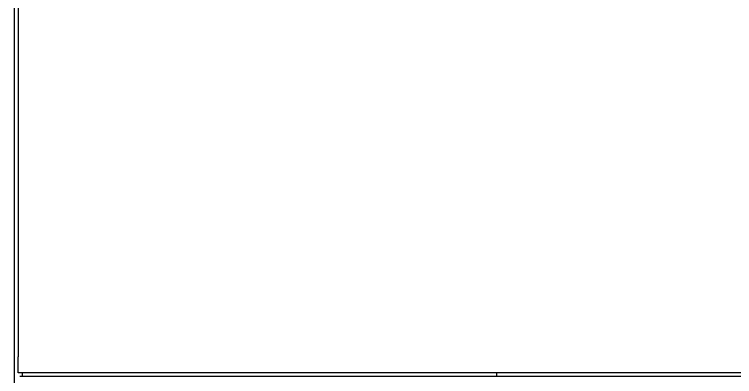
# Model space of a CAD drawing. Header units: millimetres. Extents: x -1283 to 2747, y -259 to 2557.
# Drawn here: x 1483.1 to 1575, y 455.2 to 501.4 of the extents above; entities that cross this region are included whole.
import ezdxf

# ---------------------------------------------------------------- set-up
doc = ezdxf.new("R2010")
doc.units = ezdxf.units.MM
doc.header["$MEASUREMENT"] = 0
doc.layers.add('Utwórz2D linie widoczne', color=7, linetype='Continuous', true_color=0x000000)

msp = doc.modelspace()

# ---------------------------------------------------------------- linework, layer by layer
at = {"layer": 'Utwórz2D linie widoczne'}
for p, q in [((1483.051, 379.155), (1483.051, 745.282)), ((1483.551, 745.546), (1483.551, 457.708)), ((1483.551, 455.708), (1483.551, 457.708)), ((1856.551, 455.708), (1483.551, 455.708)), ((1484.061, 455.708), (1484.061, 455.218)), ((1544.65, 455.218), (1544.65, 455.708)), ((1856.741, 455.218), (1483.741, 455.218)), ((1483.741, 455.218), (1483.741, 455.208))]:
    msp.add_line(p, q, dxfattribs=at)

doc.saveas('drawing.dxf')
